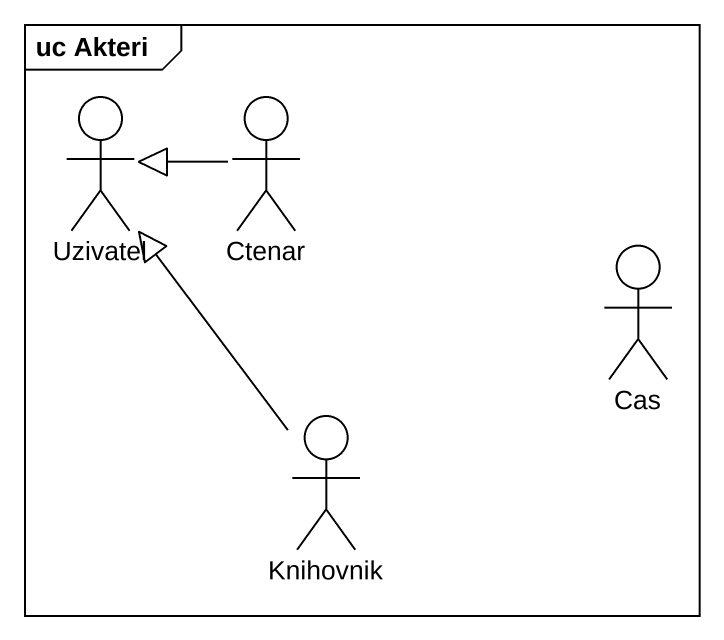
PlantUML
@startuml
mainframe uc Akteri
actor Uzivatel
actor Ctenar
actor Cas
actor Knihovnik
Ctenar -left-|> Uzivatel
Knihovnik -up-|> Uzivatel
@enduml
